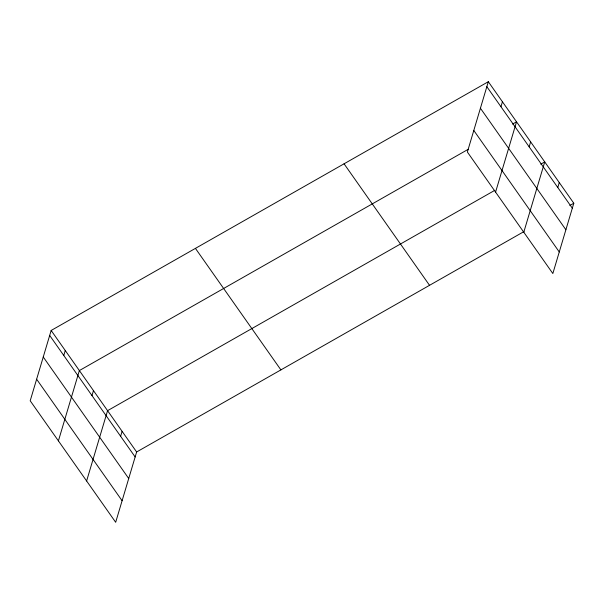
<?xml version="1.0" encoding="UTF-8"?>
<svg xmlns="http://www.w3.org/2000/svg" width="604" height="604" viewBox="0 0 604 604"><rect width="100%" height="100%" fill="white"/><g stroke="black" fill="none" stroke-linecap="round" stroke-linejoin="round"><path stroke-width="0.91" d="M488.326 81.714L467.368 152.019L552.841 273.529L573.8 203.223L488.326 81.714L51.159 330.471L30.2 400.777L115.674 522.286L136.632 451.981L523.864 231.642M63.782 355.492L65.262 350.516M58.407 440.875L79.366 370.569L468.183 149.324M91.989 395.59L93.469 390.614M86.614 480.973L107.572 410.667L494.804 190.328M120.619 436.292L122.099 431.324M500.95 106.727L502.43 101.759M495.574 192.117L516.533 121.812L512.569 124.062M529.157 146.832L530.637 141.857M523.781 232.215L544.74 161.91L540.776 164.167M557.786 187.534L559.266 182.567M569.836 205.481L573.8 203.223M486.847 86.682L572.32 208.191M480.422 108.244L565.888 229.754M473.8 130.456L559.266 251.966M344.061 163.797L429.535 285.315M195.424 248.38L280.898 369.89M51.159 330.471L136.632 451.981M49.679 335.439L135.153 456.949M43.254 357.002L128.72 478.511M36.625 379.214L122.099 500.731"/></g></svg>
